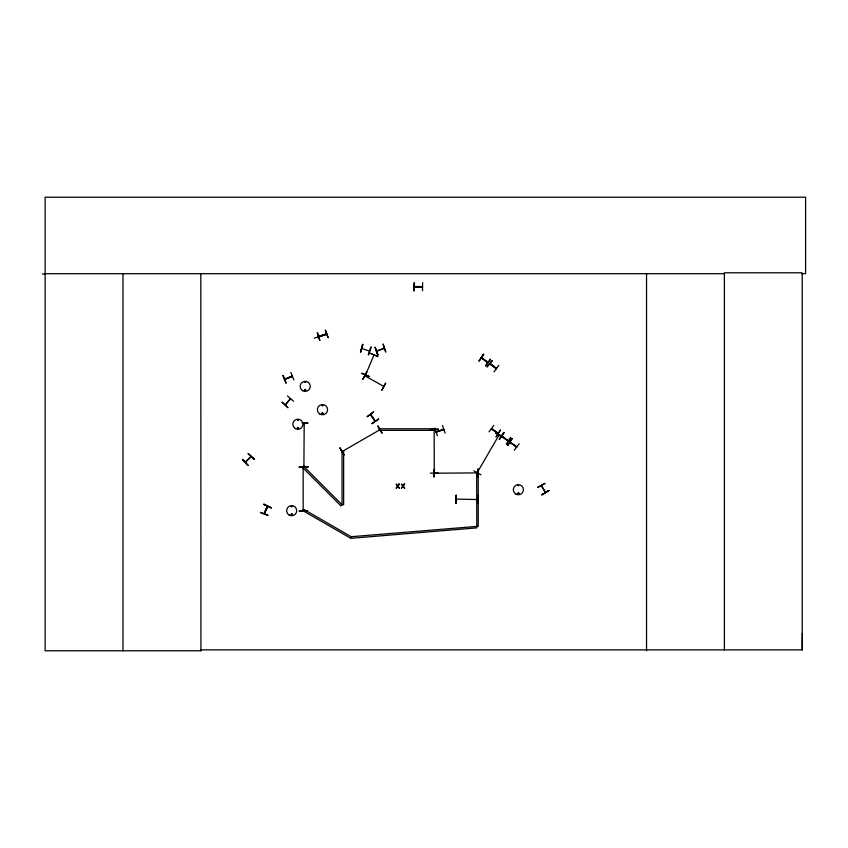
<?xml version="1.0" encoding="UTF-8"?>
<svg xmlns="http://www.w3.org/2000/svg" width="848" height="848" viewBox="0 0 848 848"><rect width="100%" height="100%" fill="white"/><g stroke="black" fill="none" stroke-linecap="round" stroke-linejoin="round"><path stroke-width="1.27" d="M801.636 273.681L805.6 273.681L805.6 197.224L45.135 197.224L45.135 650.776L200.934 650.776L200.828 649.886L802.219 649.886L802.335 633.488M365.658 374.837L365.721 374.519M365.764 374.509L373.968 354.973M292.242 376.067L284.716 379.014L285.575 379.024M376.586 350.977L384.208 348.337M364.831 375.802L383.37 386.179M481.378 357.92L487.95 362.626L487.377 361.863M489.762 363.993L496.26 368.71M490.494 364.576C488.31 360.835 498.401 370.332 495.932 368M491.363 428.802L498.073 433.169L497.267 433.063M501.666 436.254L508.185 441.034M508.397 440.727L507.782 440.239M516.633 447.034L510.051 442.327L516.549 447.044M515.966 446.589L516.792 446.758L510.125 442.327M303.838 424.074L304.209 423.247M304.209 466.442L304.167 465.711L304.167 466.612M434.165 429.851L434.24 473.067L434.24 472.251M298.655 428.208C297.298 425.389 296.885 430.159 298.528 428.367M304.464 389.942C305.821 392.762 306.245 387.992 304.591 389.773M305.672 382.151L304.792 382.257L305.609 382.045M291.246 506.468C292.528 505.016 291.723 508.132 291.341 506.267M292.157 514.588C291.14 512.468 291.129 516.474 292.221 514.323M292.443 514.662C291.087 511.842 290.663 516.612 292.316 514.831M321.699 413.474C323.735 410.856 322.908 416.304 321.784 413.283M322.908 405.588C321.275 404.305 323.374 406.584 322.282 405.821M517.958 485.395L518.7 485.819L518.096 485.226M342.168 451.157L342.963 451.062L342.041 451.274M436.052 431.77L443.737 429.194M318.795 336.38L319.834 336.444M325.855 334.462C332.363 331.229 305.004 341.935 326.628 334.282M304.199 424.011L303.891 423.226M303.118 509.977L303.489 510.687L303.489 509.977M303.489 510.538L303.446 509.892M264.088 513.475L267.279 506.235L267.353 506.977M266.972 506.871L267.565 506.267L264.438 513.559M374.593 420.629L375.304 421.021M360.453 352.206L362.933 344.489M361.757 348.517L369.452 351.083M370.862 347.033L368.286 354.718M368.679 354.846L371.148 347.129M477.307 472.495L498.995 435.109L498.942 435.925M291.479 376.374L292.221 376.47M384.144 348.337L376.724 351.263M245.21 462.149L250.944 456.415M541.459 485.374L545.402 492.444M541.204 485.66L545.359 492.285M436.137 431.749L436.921 431.78M499.228 435.437L498.592 435.819M318.943 336.296L326.395 333.932M477.53 499.525L456.277 499.112M297.425 427.731C298.136 430.127 298.666 426.046 297.425 428.134M517.916 493.377C520.015 492.19 517.566 495.486 518.107 493.027M519.018 493.865C518.054 490.504 517.291 496.313 519.082 493.313M370.491 353.351L377.911 356.616L370.512 353.298M369.124 376.448L361.704 373.194L369.103 376.501M267.48 506.309L264.385 513.697M264.364 513.623L267.555 506.383M267.915 515.266L260.325 512.404L267.873 515.372M370.481 414.502L374.911 421.096M371.223 415.085L370.767 414.343M434.473 472.908L435.204 472.824M414.396 286.56L422.505 286.56M480.943 474.753L473.841 470.852M502.853 436.784L495.794 432.809M362.838 379.162L366.718 372.049L362.88 379.194M381.854 390.144L385.702 383.01L381.865 390.154M251.082 456.796L245.411 462.351M478.993 360.972L483.795 354.443M481.918 358.365L481.547 357.644M485.692 365.827L490.494 359.298M487.144 366.866L492.232 360.548L487.112 366.845M494.045 371.869L498.878 365.361M489.031 431.886L493.822 425.357M491.469 428.834L497.935 433.508M492.105 429.395L491.692 428.59M503.797 432.565L499.377 439.37L503.765 432.544M499.334 439.338L504.083 432.777M501.783 436.338L508.047 440.928M502.217 436.699L501.942 436.02L508.164 440.907M510.74 437.589L506.309 444.394L510.697 437.557M514.333 450.203L519.177 443.695M477.869 472.908L434.568 473.195L434.526 472.251M422.389 286.868L414.513 286.868M282.13 402.143L288.002 407.75L282.055 402.228M290.26 398.539L285.32 404.867M285.458 404.772L290.652 398.761M293.556 401.242L287.43 395.942M247.86 465.435L242.443 459.383L247.881 465.404M254.23 459.065L248.178 453.648L254.199 459.086M303.128 509.913L303.16 510.708L303.16 467.396L303.171 468.213M378.95 429.883L379.586 429.554M298.114 420.396L297.786 419.58L297.998 420.396M367.195 416.622L373.682 411.757L367.258 416.718M371.912 423.491L378.59 418.901M372.102 423.767L378.759 419.145M378.038 425.982L382.098 432.989M342.359 451.475L342.889 451.104L342.295 451.539M379.098 430.254L379.692 429.862L342.263 451.475M343.779 455.122L340.069 447.903L342.02 452.132M443.027 429.385L443.631 429.152M537.78 487.399L544.84 483.413M541.798 494.585L548.847 490.589M510.231 442.052L510.719 442.826M282.85 375.59L285.871 383.116M290.8 372.431L293.896 379.925M292.38 376.417L284.811 379.321L292.348 376.332M377.699 355.036L375.155 347.341L377.742 355.026M442.486 425.484L445.094 433.158M443.748 429.48L436.222 432.014L436.72 431.462M437.388 435.745L434.791 428.07M436.243 432.077L443.864 429.565L443.144 429.735M317.173 332.798L319.675 340.504M325.325 330.201L328.218 337.78L325.378 330.179M491.639 428.569L497.988 433.148M477.138 472.834L477.7 472.866M478.124 503.383L478.102 495.274L478.113 503.383M302.291 422.781L308.078 423.194L302.291 423.173M304.209 423.385L303.891 466.612M438.437 429.236L430.328 429.703L438.437 429.205M430.328 429.65L438.437 429.544M307.358 466.835L299.249 467.28L308.078 466.697M299.249 466.93L308.078 466.591L299.98 467.089M299.249 467.227L308.089 467.036M434.452 468.997L434.059 477.106L434.399 468.997M477.848 468.997L478.007 477.106M430.339 473.12L438.437 473.163M42.4 273.999L45.135 273.989M45.135 273.681L724.383 273.681M422.505 290.747L422.611 282.649M374.986 421.106L370.544 414.672M322.208 413.951C324.296 413.315 321.222 412.775 322.06 413.718M263.77 504.496L271.18 507.782M481.706 357.708L488.045 362.35M487.759 362.594L481.431 358.026M490.091 363.781L496.334 368.7M495.645 433.074L502.694 437.08M490.398 359.223L485.65 365.795M304.209 465.881L303.891 466.527L342.051 504.761L343.631 504.761L343.631 450.733L342.051 450.733L342.051 504.761L340.938 505.874L302.736 467.672L303.807 466.442M303.446 467.396L303.086 468.043M248.22 453.616L253.944 459.34M242.433 459.393L248.093 465.192M370.767 414.418L375.24 420.862M377.742 426.152L381.844 433.137M339.974 447.956L344.118 454.92M544.872 483.466L537.791 487.42M283.158 375.473L286.147 382.999M375.102 347.351L378.07 354.899M317.502 332.692L319.961 340.419M326.289 334.441L314.279 338.182M478.261 468.997L478.314 477.106M456.129 495.285L456.001 503.383M802.219 649.886L802.219 272.802L724.383 272.802L724.383 649.886M646.536 273.681L646.536 650.776M414.375 282.649L414.343 290.747M200.817 273.681L200.934 650.776M122.981 273.681L122.981 650.776M304.697 389.995C305.375 392.094 306.308 388.543 304.697 389.995M362.647 344.394L360.57 352.238L362.615 344.383M263.908 504.189L271.159 507.835L263.908 504.189M304.39 509.701L303.595 511.068L350.394 538.088L351.178 536.72L478.23 526.29L478.23 472.262L476.661 472.262L476.788 527.859L351.305 538.289L351.178 536.72L304.39 509.701M398.846 484.049L397.807 485.734L396.133 484.049L397.458 486.19L396.09 488.331L397.765 486.614L399.461 488.331L398.125 486.158L399.461 484.049L398.846 484.049M404.104 484.049L403.065 485.734L401.39 484.049L402.715 486.19L401.348 488.331L403.023 486.614L404.719 488.331L403.383 486.158L404.719 484.049L404.104 484.049M483.508 354.231L479.088 361.036L483.477 354.21M500.437 430.137L496.006 436.932L500.384 430.106M512.15 438.617L507.772 445.444L512.15 438.617M548.826 490.547L541.967 494.882L548.826 490.547M383.116 344.203L385.713 351.888L383.116 344.203M456.182 495.285L455.98 503.383L456.182 495.285M422.505 286.921L414.534 287.101L422.505 286.921M307.358 510.676L299.259 511.185L307.358 510.676M414.396 282.649L413.951 290.747L414.396 282.649M434.017 428.781L379.989 428.781L379.989 430.36L434.017 430.36L434.017 428.781M319.919 414.121A5.13 5.13 0 0 0 327.614 409.679A5.13 5.13 0 0 0 319.919 405.249A5.13 5.13 0 0 0 319.919 414.121M515.86 494.087A5.046 5.046 0 0 0 523.428 489.72A5.046 5.046 0 0 0 515.86 485.342A5.046 5.046 0 0 0 515.86 494.087M289.157 515.054A5.056 5.056 0 0 0 296.736 510.676A5.056 5.056 0 0 0 289.157 506.298A5.056 5.056 0 0 0 289.157 515.054M295.369 428.6A5.056 5.056 0 0 0 302.948 424.223A5.056 5.056 0 0 0 295.369 419.845A5.056 5.056 0 0 0 295.369 428.6M302.694 390.727A5.056 5.056 0 0 0 310.283 386.349A5.056 5.056 0 0 0 302.694 381.971A5.056 5.056 0 0 0 302.694 390.727"/></g></svg>
